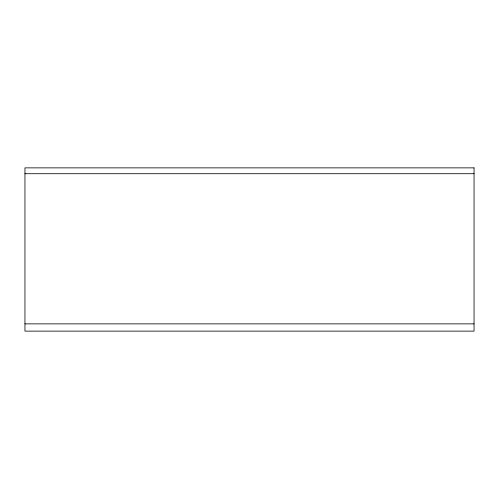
<?xml version="1.0" encoding="UTF-8"?>
<svg xmlns="http://www.w3.org/2000/svg" width="499" height="499" viewBox="0 0 499 499"><rect width="100%" height="100%" fill="white"/><g stroke="black" fill="none" stroke-linecap="round" stroke-linejoin="round"><path stroke-width="0.75" d="M24.95 173.714L474.05 173.714M24.95 323.87L474.05 323.87M474.05 167.87L24.95 167.87L24.95 331.13L474.05 331.13L474.05 167.87"/></g></svg>
